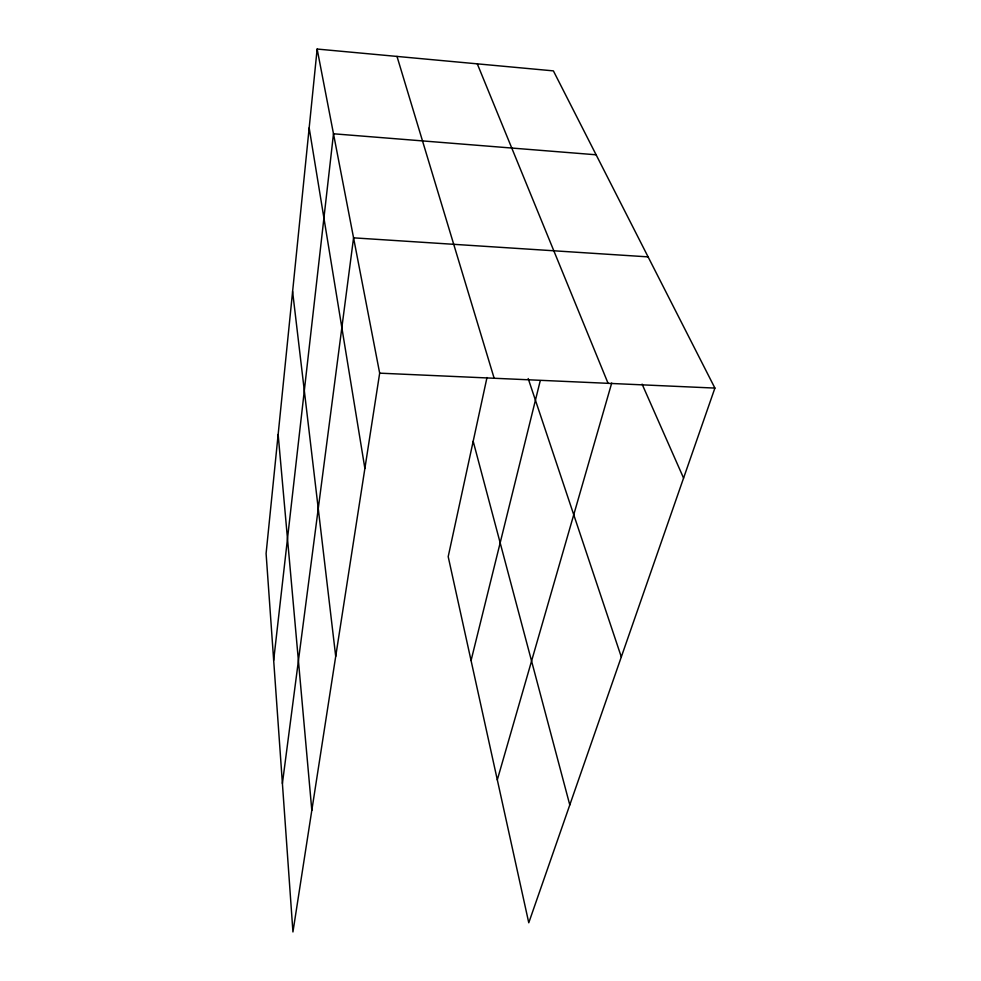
<?xml version="1.0" encoding="UTF-8"?>
<svg xmlns="http://www.w3.org/2000/svg" width="981" height="981" viewBox="0 0 981 981"><rect width="100%" height="100%" fill="white"/><g stroke="black" fill="none" stroke-linecap="round" stroke-linejoin="round"><path stroke-width="1.47" d="M317.145 49.05L266.096 553.529L292.939 931.95L379.672 373.16L317.145 49.05L553.394 70.877L714.904 388.084L528.771 922.778L448.194 556.656L486.993 377.526M273.674 660.274L333.491 133.784L596.117 154.79M282.405 783.463L353.565 237.843L648.098 256.875M471.064 660.556L540.212 380.861M497.306 779.846L611.715 383.044M379.672 373.16L714.904 388.084M642.101 384.135L683.573 478.078M477.293 63.839L608.073 383.326M528.183 378.531L621.304 656.927M396.998 56.42L494.154 378.249M473.185 441.291L569.789 804.923M309.174 127.898L364.883 468.464M292.608 291.59L335.71 656.363M278.15 434.497L311.823 810.318"/></g></svg>
